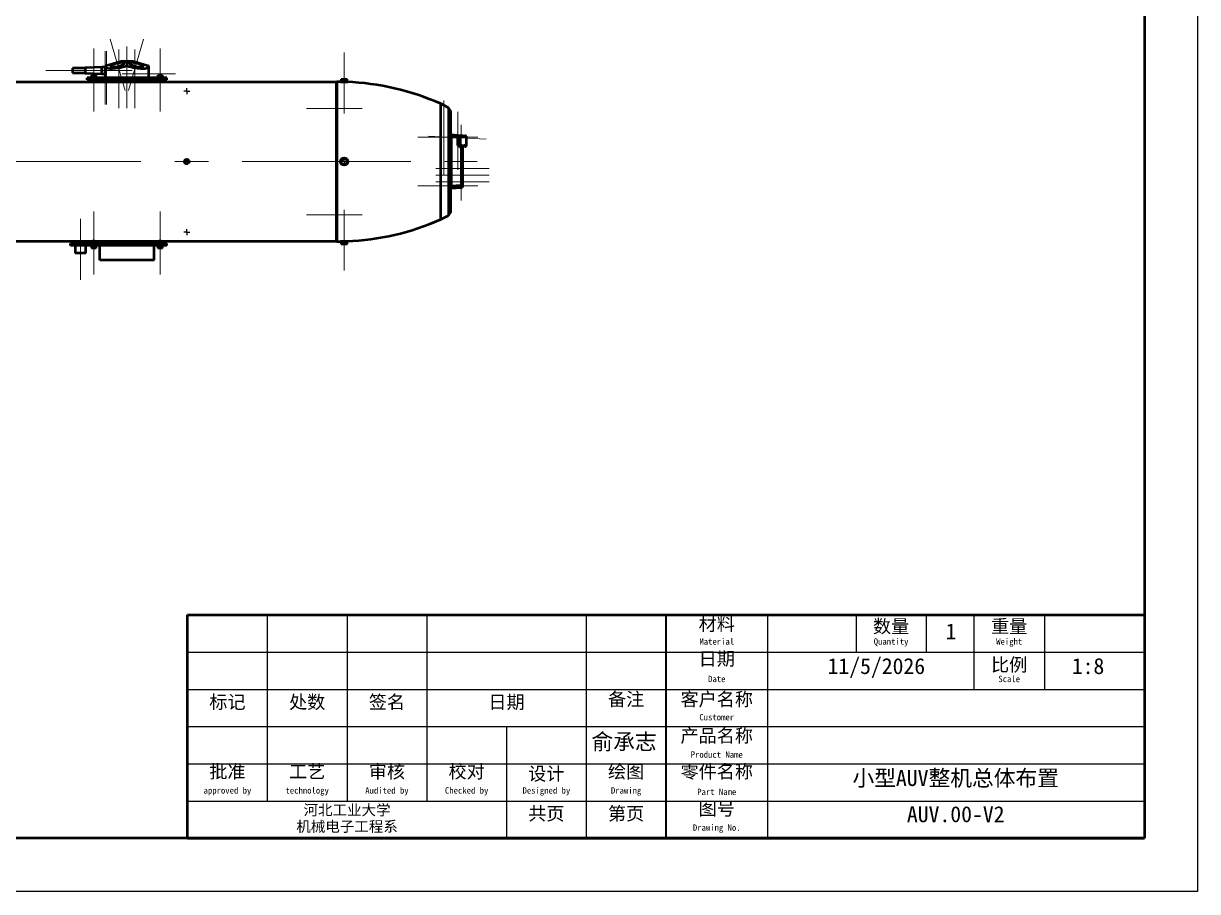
# Model space of a CAD drawing. Header units: millimetres. Extents: x 0 to 420, y 0 to 297.
# Drawn here: x 199.1 to 420, y -0.2 to 163 of the extents above; entities that cross this region are included whole.
import ezdxf

# ---------------------------------------------------------------- set-up
doc = ezdxf.new("R2010")
doc.units = ezdxf.units.MM
doc.linetypes.add('CENTERX2', pattern=[20.32, 12.7, -2.54, 2.54, -2.54])
for name, color, linetype in [('2_细实线层', 4, 'Continuous'), ('3_文字层', 174, 'Continuous'), ('9中心线层', 1, 'Continuous')]:
    doc.layers.add(name, color=color, linetype=linetype)
doc.layers.add('4_图框轮廓', color=1, linetype='Continuous', lineweight=50)
doc.styles.add('AUV_FANGSONG', font='simfang.ttf')

# ---------------------------------------------------------------- blocks, each defined once
blk = doc.blocks.new('SW_CENTERMARKSYMBOL_81')
at = {"layer": '9中心线层', "color": 0}
for p, q in [((-0.3125, 0), (-0.5625, 0)), ((0, 0), (-0.3125, 0)), ((0, 0.3125), (0, 0.5625)), ((0, 0), (0, 0.3125)), ((0, 0), (0, -0.3125)), ((0, 0), (0.3125, 0)), ((0.3125, 0), (0.5625, 0)), ((0, -0.3125), (0, -0.5625))]:
    blk.add_line(p, q, dxfattribs=at)
blk = doc.blocks.new('SW_CENTERMARKSYMBOL_82')
at = {"layer": '9中心线层', "color": 0}
for p, q in [((-0.3125, 0), (-0.5625, 0)), ((0, 0), (-0.3125, 0)), ((0, 0.3125), (0, 0.5625)), ((0, 0), (0, 0.3125)), ((0, 0), (0, -0.3125)), ((0, 0), (0.3125, 0)), ((0.3125, 0), (0.5625, 0)), ((0, -0.3125), (0, -0.5625))]:
    blk.add_line(p, q, dxfattribs=at)
blk = doc.blocks.new('SW_CENTERMARKSYMBOL_84')
at = {"layer": '9中心线层', "color": 0}
for p, q in [((-0.3125, 0), (-0.5625, 0)), ((0, 0), (-0.3125, 0)), ((0, 0.3125), (0, 0.5625)), ((0, 0), (0, 0.3125)), ((0, 0), (0, -0.3125)), ((0, 0), (0.3125, 0)), ((0.3125, 0), (0.5625, 0)), ((0, -0.3125), (0, -0.5625))]:
    blk.add_line(p, q, dxfattribs=at)
blk = doc.blocks.new('SW_CENTERMARKSYMBOL_128')
at = {"layer": '9中心线层', "color": 0}
for p, q in [((-0.625, 0), (-0.75, 0)), ((0, 0), (-0.3125, 0)), ((0, 0.625), (0, 0.75)), ((0, 0), (0, 0.3125)), ((0, 0), (0, -0.3125)), ((0, 0), (0.3125, 0)), ((0.625, 0), (0.75, 0)), ((0, -0.625), (0, -0.75))]:
    blk.add_line(p, q, dxfattribs=at)

msp = doc.modelspace()

# ---------------------------------------------------------------- linework, layer by layer
at = {"color": 7, "linetype": 'Continuous', "lineweight": 50}
for p, q in [((213.87, 154.74), (210.74, 154.61)), ((210.74, 154.61), (210.74, 153.61)), ((214.49, 154.74), (213.87, 154.74)), ((213.87, 153.49), (213.87, 154.74)), ((214.49, 155.01), (217.48, 155.89)), ((214.49, 155.01), (214.49, 154.85)), ((214.49, 154.85), (214.49, 154.4)), ((215.61, 154.89), (215.6, 154.85)), ((217.48, 155.89), (218.58, 155.89)), ((218.08, 155.58), (218.05, 155.61)), ((218.58, 155.89), (218.58, 155)), ((218.58, 155.89), (219.68, 155.89)), ((219.11, 155.61), (219.08, 155.58)), ((219.68, 155.89), (222.7, 155)), ((221.56, 154.85), (221.55, 154.89)), ((222.7, 153.65), (222.7, 155)), ((210.74, 154.54), (208.32, 154.54)), ((208.32, 154.54), (208.32, 153.69)), ((208.32, 153.69), (210.74, 153.69)), ((210.74, 153.61), (213.87, 153.49)), ((211.08, 152.38), (211.08, 152.75)), ((226.08, 152.75), (211.08, 152.75)), ((211.89, 153.25), (211.89, 152.75)), ((211.89, 153.25), (212.77, 153.25)), ((212.77, 152.75), (212.77, 153.25)), ((213.87, 153.49), (214.49, 153.49)), ((214.49, 153.83), (214.49, 154.4)), ((214.49, 153.83), (214.49, 152.76)), ((222.7, 152.76), (214.49, 152.76)), ((214.59, 152.75), (214.58, 152.76)), ((214.64, 152.75), (214.59, 152.75)), ((214.64, 152.75), (214.64, 152.76)), ((214.68, 152.75), (214.64, 152.75)), ((222.49, 152.75), (214.68, 152.75)), ((216.93, 152.75), (216.93, 152.75)), ((217.23, 152.75), (217.23, 152.75)), ((218.43, 152.75), (218.43, 152.75)), ((218.73, 152.75), (218.73, 152.75)), ((219.93, 152.75), (219.93, 152.75)), ((220.23, 152.75), (220.23, 152.75)), ((222.49, 152.75), (222.5, 152.76)), ((222.7, 153.37), (222.7, 153.65)), ((222.7, 152.76), (222.7, 153.37)), ((224.39, 153.25), (224.39, 152.75)), ((224.39, 153.25), (225.27, 153.25)), ((225.27, 152.75), (225.27, 153.25)), ((226.08, 152.38), (226.08, 152.75)), ((258.89, 152.5), (258.89, 152.12)), ((258.89, 152.5), (260.02, 152.5)), ((260.02, 152.12), (260.02, 152.5)), ((141.64, 152), (211.86, 152)), ((226.08, 152.38), (211.08, 152.38)), ((211.89, 152.38), (211.89, 152)), ((212.77, 152), (212.77, 152.38)), ((212.8, 152), (224.36, 152)), ((216.75, 152.38), (216.75, 152.06)), ((217.41, 152.06), (216.75, 152.06)), ((217.41, 152.06), (217.41, 152.38)), ((218.25, 152.38), (218.25, 152.06)), ((218.91, 152.06), (218.25, 152.06)), ((218.91, 152.06), (218.91, 152.38)), ((219.75, 152.38), (219.75, 152.06)), ((220.41, 152.06), (219.75, 152.06)), ((220.41, 152.06), (220.41, 152.38)), ((224.39, 152.38), (224.39, 152)), ((225.27, 152), (225.27, 152.38)), ((225.3, 152), (258.02, 152)), ((258.02, 122), (258.02, 152)), ((258.08, 151.06), (258.02, 151.06)), ((258.08, 152), (258.08, 122)), ((258.77, 152.12), (258.77, 152)), ((258.77, 152.12), (260.14, 152.12)), ((258.77, 152), (260.14, 152)), ((259.02, 152), (259.02, 151.99)), ((259.89, 151.97), (259.89, 152)), ((260.14, 152), (260.14, 152.12)), ((258.08, 146.75), (258.02, 146.75)), ((279.08, 147.12), (277.58, 147.89)), ((277.58, 147.89), (277.58, 126.11)), ((279.45, 146.62), (279.08, 147.12)), ((279.08, 147.12), (279.08, 126.88)), ((279.45, 146.62), (279.45, 127.38)), ((279.57, 142), (279.45, 142)), ((279.45, 141.56), (279.57, 141.56)), ((279.57, 142), (279.57, 141.56)), ((279.58, 141.99), (279.57, 142)), ((279.57, 141.56), (279.58, 141.56)), ((279.57, 132.44), (279.57, 141.56)), ((280.84, 141.93), (279.58, 142)), ((279.58, 142), (279.58, 141.56)), ((280.84, 141.5), (279.58, 141.56)), ((279.58, 141.56), (279.58, 132.44)), ((280.84, 140), (280.84, 141.5)), ((281.08, 141.5), (281.08, 140.26)), ((282.45, 140.08), (282.45, 141.61)), ((281.47, 139.64), (280.84, 140)), ((281.58, 140.02), (281.08, 140.31)), ((281.47, 139.64), (281.47, 132.54)), ((281.7, 139.64), (281.7, 132.54)), ((258.08, 137.88), (258.02, 137.88)), ((258.08, 136.12), (258.02, 136.12)), ((281.74, 136.09), (281.7, 136.13)), ((281.7, 135.26), (281.74, 135.29)), ((281.74, 134.84), (281.7, 134.87)), ((281.74, 135.29), (281.74, 136.09)), ((281.74, 134.04), (281.74, 134.84)), ((279.58, 132.44), (281.47, 132.54)), ((281.7, 134), (281.74, 134.04)), ((281.74, 133.58), (281.7, 133.61)), ((281.7, 132.74), (281.74, 132.78)), ((281.74, 132.78), (281.74, 133.58)), ((279.45, 132.44), (279.57, 132.44)), ((279.45, 132), (279.57, 132)), ((279.58, 132.44), (279.57, 132.44)), ((279.57, 132.44), (279.57, 132)), ((279.57, 132), (279.58, 132.01)), ((279.58, 132), (281.47, 132.1)), ((258.08, 127.25), (258.02, 127.25)), ((277.58, 126.11), (279.08, 126.88)), ((279.08, 126.88), (279.45, 127.38)), ((211.86, 122), (141.64, 122)), ((226.08, 121.62), (207.95, 121.62)), ((207.95, 121.25), (207.95, 121.62)), ((211.89, 122), (211.89, 121.62)), ((212.77, 121.62), (212.77, 122)), ((224.36, 122), (212.8, 122)), ((224.39, 122), (224.39, 121.62)), ((225.27, 121.62), (225.27, 122)), ((258.02, 122), (225.3, 122)), ((226.08, 121.25), (226.08, 121.62)), ((258.08, 122.94), (258.02, 122.94)), ((258.77, 122), (258.77, 121.88)), ((260.14, 122), (258.77, 122)), ((260.14, 121.88), (258.77, 121.88)), ((258.89, 121.88), (258.89, 121.5)), ((260.02, 121.5), (258.89, 121.5)), ((259.02, 122.01), (259.02, 122)), ((259.89, 122), (259.89, 122.03)), ((260.02, 121.5), (260.02, 121.88)), ((260.14, 121.88), (260.14, 122)), ((226.08, 121.25), (207.95, 121.25)), ((208.83, 121.25), (208.83, 119.75)), ((209.83, 119.75), (208.83, 119.75)), ((210.83, 119.75), (209.83, 119.75)), ((210.83, 119.75), (210.83, 121.25)), ((211.89, 121.25), (211.89, 120.75)), ((212.77, 120.75), (211.89, 120.75)), ((212.77, 120.75), (212.77, 121.25)), ((213.45, 118.44), (213.45, 121.25)), ((223.7, 118.44), (223.7, 121.25)), ((224.39, 121.25), (224.39, 120.75)), ((225.27, 120.75), (224.39, 120.75)), ((225.27, 120.75), (225.27, 121.25)), ((223.7, 118.44), (213.45, 118.44))]:
    msp.add_line(p, q, dxfattribs=at)
at = {"color": 7, "linetype": 'Continuous', "lineweight": 50, "flags": 128}
for points in [[(215.97, 154.68), (216.16, 154.69), (216.37, 154.72), (216.6, 154.76), (216.84, 154.82), (217.07, 154.89), (217.3, 154.97), (217.52, 155.05), (217.71, 155.15), (217.87, 155.24), (217.99, 155.33), (218.08, 155.42), (218.12, 155.5), (218.13, 155.57), (218.08, 155.63), (218, 155.67), (217.88, 155.7), (217.72, 155.7), (217.53, 155.7), (217.32, 155.67), (217.09, 155.63), (216.86, 155.57), (216.62, 155.5), (216.39, 155.42), (216.18, 155.33), (215.99, 155.24), (215.83, 155.15), (215.7, 155.05), (215.61, 154.97), (215.57, 154.89), (215.57, 154.82), (215.61, 154.76), (215.69, 154.72), (215.82, 154.69), (215.97, 154.68)], [(215.6, 154.85), (215.6, 154.79), (215.62, 154.75)], [(217.69, 155.69), (217.84, 155.68), (217.96, 155.65), (218.04, 155.61), (218.08, 155.56), (218.08, 155.49), (218.04, 155.41), (217.96, 155.33), (217.83, 155.24), (217.68, 155.15), (217.49, 155.06), (217.29, 154.97), (217.07, 154.9), (216.84, 154.83), (216.61, 154.77), (216.39, 154.73), (216.19, 154.71), (216, 154.7), (215.85, 154.71), (215.73, 154.73), (215.65, 154.77), (215.61, 154.83), (215.61, 154.9), (215.65, 154.97), (215.74, 155.06), (215.86, 155.15), (216.02, 155.24), (216.2, 155.33), (216.41, 155.41), (216.63, 155.49), (216.85, 155.56), (217.08, 155.61), (217.3, 155.65), (217.51, 155.68), (217.69, 155.69)], [(218.12, 155.49), (218.12, 155.53), (218.08, 155.58)], [(221.18, 154.68), (221.34, 154.69), (221.47, 154.72), (221.55, 154.76), (221.59, 154.82), (221.59, 154.89), (221.54, 154.97), (221.46, 155.05), (221.33, 155.15), (221.17, 155.24), (220.98, 155.33), (220.77, 155.42), (220.54, 155.5), (220.3, 155.57), (220.07, 155.63), (219.84, 155.67), (219.63, 155.7), (219.44, 155.7), (219.28, 155.7), (219.16, 155.67), (219.07, 155.63), (219.03, 155.57), (219.03, 155.5), (219.08, 155.42), (219.17, 155.33), (219.29, 155.24), (219.45, 155.15), (219.64, 155.05), (219.86, 154.97), (220.08, 154.89), (220.32, 154.82), (220.56, 154.76), (220.78, 154.72), (221, 154.69), (221.18, 154.68)], [(219.08, 155.58), (219.04, 155.53), (219.04, 155.49)], [(219.47, 155.69), (219.65, 155.68), (219.86, 155.65), (220.08, 155.61), (220.3, 155.56), (220.53, 155.49), (220.75, 155.41), (220.96, 155.33), (221.14, 155.24), (221.3, 155.15), (221.42, 155.06), (221.5, 154.97), (221.55, 154.9), (221.55, 154.83), (221.51, 154.77), (221.43, 154.73), (221.31, 154.71), (221.16, 154.7), (220.97, 154.71), (220.77, 154.73), (220.55, 154.77), (220.32, 154.83), (220.09, 154.9), (219.87, 154.97), (219.66, 155.06), (219.48, 155.15), (219.33, 155.24), (219.2, 155.33), (219.12, 155.41), (219.08, 155.49), (219.07, 155.56), (219.11, 155.61), (219.2, 155.65), (219.32, 155.68), (219.47, 155.69)], [(221.54, 154.75), (221.56, 154.79), (221.56, 154.85)]]:
    msp.add_lwpolyline(points, dxfattribs=at)
at = {"color": 7, "linetype": 'Continuous', "lineweight": 50}
for centre, radius in [((229.83, 137), 0.437), ((259.45, 137), 0.687), ((259.45, 137), 0.562)]:
    msp.add_circle(centre, radius, dxfattribs=at)
for centre, start, end in [((258.08, 103.67), 88.9166, 90), ((258.08, 103.67), 66.2061, 87.8274), ((258.08, 170.33), 272.1755, 293.7939), ((258.08, 170.33), 270, 271.0895)]:
    msp.add_arc(centre, 48.33, start, end, dxfattribs=at)
for major_axis, start_param, end_param in [((4.11, 1.31), 3.191576, 4.62743), ((4.11, -1.31), 4.797348, 6.368145)]:
    msp.add_ellipse((218.58, 156.21), major_axis=major_axis, ratio=0.267949, start_param=start_param, end_param=end_param, dxfattribs=at)
for points, knots in [([(222.7, 153.37), (222.7, 153.38), (222.7, 153.38), (222.7, 153.4), (222.7, 153.44), (222.7, 153.48), (222.7, 153.53), (222.7, 153.57), (222.7, 153.61), (222.7, 153.64), (222.7, 153.65), (222.7, 153.65), (222.7, 153.65)], [0, 0, 0, 0, 0.1087266, 0.2146185, 0.3211847, 0.4287421, 0.5371576, 0.645973, 0.7545997, 0.8624977, 0.9693855, 1, 1, 1, 1]), ([(211.86, 152), (211.87, 152), (211.88, 152), (211.96, 152), (212.08, 151.99), (212.22, 151.99), (212.38, 151.99), (212.54, 151.99), (212.67, 152), (212.76, 152), (212.78, 152), (212.8, 152)], [0, 0, 0, 0, 0.078873, 0.194037, 0.309236, 0.424459, 0.539643, 0.654786, 0.769951, 0.885165, 1, 1, 1, 1]), ([(224.36, 152), (224.37, 152), (224.38, 152), (224.46, 152), (224.58, 151.99), (224.72, 151.99), (224.88, 151.99), (225.04, 151.99), (225.17, 152), (225.26, 152), (225.28, 152), (225.3, 152)], [0, 0, 0, 0, 0.078873, 0.194037, 0.309236, 0.424459, 0.539643, 0.654786, 0.769951, 0.885165, 1, 1, 1, 1]), ([(259.91, 151.97), (259.91, 151.97), (259.92, 151.97), (259.88, 151.97), (259.8, 151.97), (259.67, 151.97), (259.52, 151.97), (259.36, 151.98), (259.21, 151.98), (259.09, 151.99), (259.02, 151.99), (258.98, 151.99), (258.99, 151.99), (258.99, 151.99)], [0, 0, 0, 0, 0.0281958, 0.1355162, 0.2428356, 0.3501501, 0.4574627, 0.5647978, 0.6721888, 0.7796299, 0.8870505, 0.9943694, 1, 1, 1, 1]), ([(280.84, 141.5), (280.84, 141.53), (280.84, 141.58), (280.85, 141.69), (280.85, 141.81), (280.85, 141.89), (280.84, 141.93), (280.84, 141.93), (280.84, 141.93)], [0, 0, 0, 0, 0.130401, 0.257384, 0.5, 0.742612, 0.869596, 1, 1, 1, 1]), ([(280.84, 141.93), (281.04, 141.92), (281.34, 141.9), (281.64, 141.89), (281.84, 141.88), (282, 141.87), (282.12, 141.86), (282.19, 141.86), (282.23, 141.86), (282.21, 141.86), (282.2, 141.86)], [0, 0, 0, 0, 0.2361475, 0.356955, 0.4777283, 0.5985071, 0.7192563, 0.8374249, 0.955571, 1, 1, 1, 1]), ([(281.08, 141.68), (281.08, 141.68), (281.08, 141.67), (281.08, 141.65), (281.08, 141.63), (281.08, 141.6), (281.08, 141.56), (281.08, 141.52), (281.08, 141.5)], [0, 0, 0, 0, 0.239571, 0.369684, 0.5, 0.630084, 0.760429, 1, 1, 1, 1]), ([(282.45, 141.61), (282.45, 141.61), (282.46, 141.61), (282.43, 141.61), (282.37, 141.61), (282.25, 141.62), (282.1, 141.63), (281.9, 141.64), (281.67, 141.65), (281.4, 141.66), (281.19, 141.67), (281.08, 141.68)], [0, 0, 0, 0, 0.014516, 0.136299, 0.259001, 0.382624, 0.507172, 0.625841, 0.747534, 0.872253, 1, 1, 1, 1]), ([(282.45, 141.61), (282.45, 141.64), (282.44, 141.7), (282.39, 141.79), (282.31, 141.84), (282.25, 141.85), (282.21, 141.86)], [0, 0, 0, 0, 0.2500361, 0.5000695, 0.7498032, 1, 1, 1, 1]), ([(280.84, 140), (280.86, 140.02), (280.89, 140.04), (280.95, 140.09), (281.01, 140.14), (281.07, 140.2), (281.08, 140.24), (281.08, 140.26)], [0, 0, 0, 0, 0.1650006, 0.2487221, 0.5009977, 0.7580371, 1, 1, 1, 1]), ([(281.47, 139.64), (281.48, 139.68), (281.51, 139.75), (281.54, 139.85), (281.57, 139.94), (281.58, 140), (281.58, 140.01), (281.58, 140.02)], [0, 0, 0, 0, 0.177989, 0.327344, 0.573666, 0.791299, 1, 1, 1, 1]), ([(281.55, 140.03), (281.64, 140.04), (281.83, 140.05), (282.04, 140.06), (282.25, 140.07), (282.42, 140.07), (282.44, 140.08), (282.45, 140.08)], [0, 0, 0, 0, 0.165246, 0.327291, 0.486139, 0.744331, 1, 1, 1, 1]), ([(282.22, 139.83), (282.22, 139.83), (282.23, 139.83), (282.19, 139.83), (282.09, 139.82), (281.93, 139.81), (281.78, 139.8), (281.7, 139.8)], [0, 0, 0, 0, 0.001747, 0.256496, 0.509109, 0.757555, 1, 1, 1, 1]), ([(281.7, 139.8), (281.7, 139.8), (281.7, 139.79), (281.7, 139.76), (281.7, 139.72), (281.7, 139.68), (281.7, 139.65), (281.7, 139.64)], [0, 0, 0, 0, 0.25011, 0.500112, 0.749599, 0.879201, 1, 1, 1, 1]), ([(282.21, 139.83), (282.25, 139.83), (282.31, 139.84), (282.39, 139.9), (282.44, 139.98), (282.45, 140.04), (282.45, 140.08)], [0, 0, 0, 0, 0.2499643, 0.4998837, 0.7495862, 1, 1, 1, 1]), ([(281.47, 132.1), (281.47, 132.11), (281.47, 132.12), (281.47, 132.22), (281.47, 132.37), (281.47, 132.48), (281.47, 132.54)], [0, 0, 0, 0, 0.250639, 0.500144, 0.749864, 1, 1, 1, 1]), ([(281.7, 132.54), (281.7, 132.51), (281.7, 132.47), (281.7, 132.4), (281.7, 132.36), (281.7, 132.35), (281.7, 132.35)], [0, 0, 0, 0, 0.249888, 0.499856, 0.749588, 1, 1, 1, 1]), ([(279.58, 132), (279.58, 132.01), (279.58, 132.02), (279.58, 132.09), (279.58, 132.2), (279.58, 132.32), (279.58, 132.41), (279.58, 132.44)], [0, 0, 0, 0, 0.214694, 0.429388, 0.644082, 0.858775, 1, 1, 1, 1]), ([(212.8, 122), (212.8, 122), (212.79, 122), (212.76, 122), (212.67, 122), (212.53, 122.01), (212.38, 122.01), (212.22, 122.01), (212.07, 122.01), (211.95, 122), (211.88, 122), (211.87, 122), (211.86, 122)], [0, 0, 0, 0, 0.003068, 0.11821, 0.233373, 0.348585, 0.463797, 0.578961, 0.694103, 0.809284, 0.924504, 1, 1, 1, 1]), ([(225.3, 122), (225.3, 122), (225.29, 122), (225.26, 122), (225.17, 122), (225.03, 122.01), (224.88, 122.01), (224.72, 122.01), (224.57, 122.01), (224.45, 122), (224.38, 122), (224.37, 122), (224.36, 122)], [0, 0, 0, 0, 0.003068, 0.11821, 0.233373, 0.348585, 0.463797, 0.578961, 0.694103, 0.809284, 0.924504, 1, 1, 1, 1]), ([(259, 122.01), (259, 122.01), (258.99, 122.01), (259.04, 122.01), (259.13, 122.02), (259.26, 122.02), (259.42, 122.03), (259.58, 122.03), (259.72, 122.03), (259.83, 122.03), (259.9, 122.03), (259.91, 122.03), (259.91, 122.03)], [0, 0, 0, 0, 0.045952, 0.153199, 0.260492, 0.367901, 0.47539, 0.582871, 0.690294, 0.797669, 0.905033, 1, 1, 1, 1])]:
    msp.add_open_spline(points, degree=3, knots=knots, dxfattribs=at)
for points in [[(280.84, 141.93), (280.87, 141.93), (280.94, 141.92), (281.01, 141.86), (281.07, 141.78), (281.08, 141.71), (281.08, 141.68)], [(281.08, 141.5), (281.08, 141.5), (281.07, 141.5), (281.01, 141.5), (280.94, 141.5), (280.87, 141.5), (280.84, 141.5)], [(281.7, 139.64), (281.7, 139.64), (281.69, 139.64), (281.64, 139.64), (281.56, 139.64), (281.5, 139.64), (281.47, 139.64)], [(281.58, 140.02), (281.6, 140), (281.63, 139.98), (281.67, 139.93), (281.7, 139.87), (281.7, 139.82), (281.7, 139.8)], [(281.47, 132.54), (281.5, 132.54), (281.56, 132.54), (281.64, 132.54), (281.69, 132.54), (281.7, 132.54), (281.7, 132.54)], [(281.7, 132.35), (281.7, 132.32), (281.69, 132.26), (281.64, 132.18), (281.56, 132.12), (281.5, 132.11), (281.47, 132.1)]]:
    msp.add_open_spline(points, degree=3, dxfattribs=at)
at = {"layer": '2_细实线层'}
for p, q in [((419.99, 296.77), (419.99, -0.23)), ((244.99, 51.77), (244.99, 16.77)), ((259.99, 51.77), (259.99, 16.77)), ((274.99, 51.77), (274.99, 16.77)), ((304.99, 51.77), (304.99, 9.77)), ((319.99, 51.77), (409.99, 51.77)), ((339.1, 51.77), (339.1, 9.77)), ((355.76, 51.77), (355.76, 44.77)), ((368.92, 51.77), (368.92, 44.77)), ((377.92, 51.77), (377.92, 37.77)), ((391.21, 51.77), (391.21, 37.77)), ((229.99, 44.77), (409.99, 44.77)), ((229.99, 37.77), (409.99, 37.77)), ((229.99, 30.77), (409.99, 30.77)), ((289.99, 30.77), (289.99, 9.77)), ((229.99, 23.77), (409.99, 23.77)), ((229.99, 16.77), (409.99, 16.77)), ((419.99, -0.23), (-0.01, -0.23)), ((414.99, -0.23), (204.99, -0.23))]:
    msp.add_line(p, q, dxfattribs=at)
at = {"layer": '2_细实线层', "color": 1, "lineweight": 35}
msp.add_line((319.99, 51.77), (319.99, 9.77), dxfattribs=at)
at = {"layer": '4_图框轮廓'}
for p, q in [((409.99, 286.77), (409.99, 9.77)), ((229.99, 9.77), (229.99, 51.77)), ((229.99, 51.77), (409.99, 51.77)), ((409.99, 51.77), (409.99, 9.77)), ((409.99, 9.77), (24.99, 9.77)), ((229.99, 9.77), (409.99, 9.77))]:
    msp.add_line(p, q, dxfattribs=at)
at = {"layer": '9中心线层', "linetype": 'CENTERX2', "lineweight": 18, "ltscale": 2.5}
for p, q in [((218.26, 150.36), (215.44, 159.99)), ((218.9, 150.36), (221.72, 159.99)), ((212.33, 146.39), (212.33, 158.25)), ((214.5, 147.75), (214.5, 157.78)), ((214.75, 157.78), (214.75, 147.75)), ((217.08, 152.38), (217.08, 158.06)), ((218.58, 147.06), (218.58, 158.65)), ((220.08, 152.38), (220.08, 158.06)), ((224.83, 146.39), (224.83, 158.25)), ((259.45, 146.06), (259.45, 157.5)), ((219.57, 154.11), (203.32, 154.11)), ((227.7, 153.51), (217.68, 153.51)), ((217.08, 147.06), (217.08, 152.38)), ((220.08, 147.06), (220.08, 152.38)), ((278.19, 134.54), (278.19, 148.49)), ((262.83, 147), (252.33, 147)), ((280.83, 135.44), (280.83, 146.37)), ((281.45, 129.67), (281.45, 143.94)), ((279.57, 141.56), (273.33, 141.56)), ((275.29, 141.79), (286.16, 141.22)), ((279.57, 141.56), (284.58, 141.56)), ((37.07, 137), (284.45, 137)), ((276.7, 135.69), (286.74, 135.69)), ((276.7, 134.44), (286.74, 134.44)), ((276.7, 133.18), (286.74, 133.18)), ((279.57, 132.44), (273.33, 132.44)), ((279.57, 132.44), (284.58, 132.44)), ((209.83, 114.75), (209.83, 126.25)), ((212.33, 115.75), (212.33, 127.61)), ((224.83, 115.75), (224.83, 127.61)), ((262.83, 127), (252.33, 127)), ((259.45, 116.5), (259.45, 127.94))]:
    msp.add_line(p, q, dxfattribs=at)

# ---------------------------------------------------------------- block references
at = {"layer": '9中心线层'}
for name, p in [('SW_CENTERMARKSYMBOL_81', (229.83, 150.25)), ('SW_CENTERMARKSYMBOL_84', (229.83, 137)), ('SW_CENTERMARKSYMBOL_128', (259.45, 137)), ('SW_CENTERMARKSYMBOL_82', (229.83, 123.75))]:
    msp.add_blockref(name, p, dxfattribs=at)

# ---------------------------------------------------------------- texts
at = {"layer": '3_文字层', "attachment_point": 2, "style": 'AUV_FANGSONG'}
for s, insert, char_height, width in [('材料', (329.54, 51.3), 2.5, 18.1122), ('数量', (362.34, 50.88), 2.5, 12.16), ('重量', (384.56, 50.88), 2.5, 12.29), ('Material', (329.54, 47.37), 1.2, 18.1122), ('Quantity', (362.34, 47.37), 1.2, 12.16), ('Weight', (384.56, 47.37), 1.2, 12.29), ('日期', (329.54, 44.78), 2.5, 18.1122), ('比例', (384.56, 43.65), 2.5, 12.29), ('Date', (329.54, 40.33), 1.2, 18.1122), ('Scale', (384.56, 40.33), 1.2, 12.29), ('客户名称', (329.54, 37.17), 2.5, 18.1122), ('标记', (237.49, 36.64), 2.5, 14), ('处数', (252.49, 36.64), 2.5, 14), ('签名', (267.49, 36.64), 2.5, 14), ('日期', (289.99, 36.64), 2.5, 29), ('备注', (312.49, 37.17), 2.5, 14), ('Customer', (329.54, 33.14), 1.2, 18.1122), ('产品名称', (329.54, 30.31), 2.5, 18.1122), ('Product Name', (329.54, 26.11), 1.2, 18.1122), ('批准', (237.49, 23.58), 2.5, 14), ('工艺', (252.49, 23.58), 2.5, 14), ('审核', (267.49, 23.58), 2.5, 14), ('校对', (282.49, 23.58), 2.5, 14), ('设计', (297.49, 23.16), 2.5, 14), ('绘图', (312.49, 23.58), 2.5, 14), ('零件名称', (329.54, 23.58), 2.5, 18.1122), ('小型AUV整机总体布置', (374.5, 22.6), 3, 68), ('approved by', (237.49, 19.37), 1.2, 14), ('technology', (252.49, 19.37), 1.2, 14), ('Audited by', (267.49, 19.37), 1.2, 14), ('Checked by', (282.49, 19.37), 1.2, 14), ('Designed by', (297.49, 19.37), 1.2, 14), ('Drawing', (312.49, 19.37), 1.2, 14), ('Part Name', (329.54, 19.1), 1.2, 18.1122), ('河北工业大学', (259.99, 16.1), 2, 58), ('共页', (297.49, 15.67), 2.5, 14), ('第页', (312.49, 15.67), 2.5, 14), ('图号', (329.54, 16.59), 2.5, 18.1122), ('AUV.00-V2', (374.5, 15.8), 3, 68), ('机械电子工程系', (259.99, 13), 2, 58), ('Drawing No.', (329.54, 12.38), 1.2, 18.1122)]:
    msp.add_mtext(s, dxfattribs=dict(at, insert=insert, char_height=char_height, width=width))
at = {"layer": '3_文字层', "char_height": 3, "style": 'AUV_FANGSONG'}
for s, insert, attachment_point in [('1', (372.58, 50.17), 1), ('11/5/2026', (350.38, 43.65), 1), ('1:8', (396.33, 43.65), 1), ('俞承志', (312.1, 29.45), 2)]:
    msp.add_mtext(s, dxfattribs=dict(at, insert=insert, attachment_point=attachment_point))

doc.saveas('drawing.dxf')
